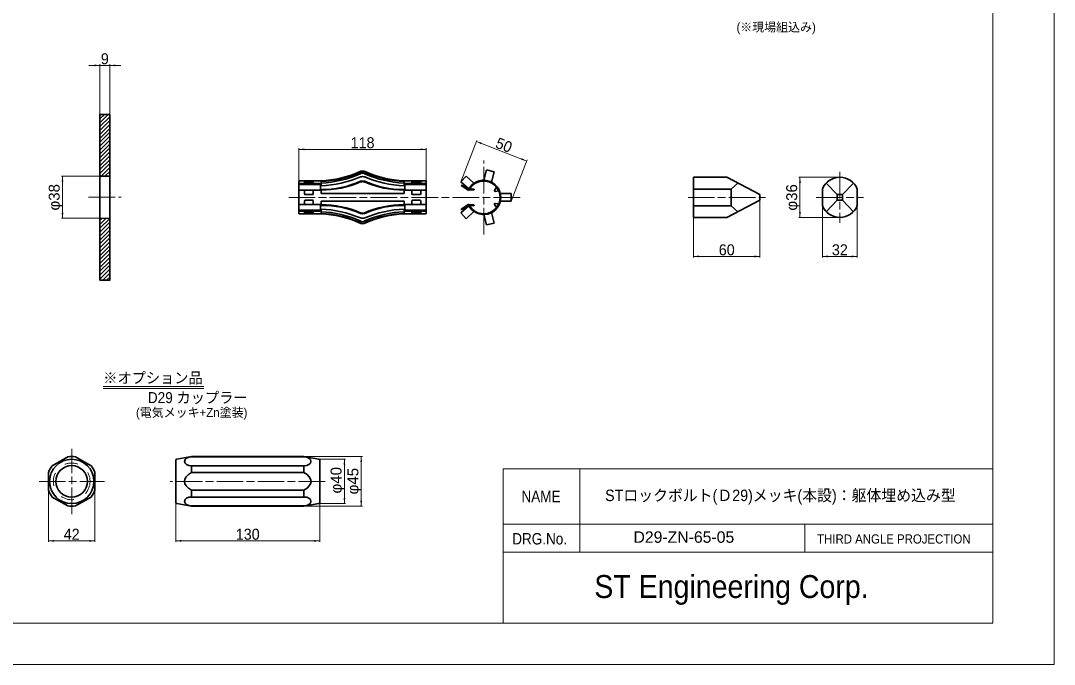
# Model space of a CAD drawing. Units: millimetres at full size, sheet at 1:2. Extents: x 1999 to 3681, y 931 to 2119.
# Drawn here: x 2747 to 3681, y 931 to 1513 of the extents above; entities that cross this region are included whole.
import ezdxf
from ezdxf.enums import TextEntityAlignment as Align

# ---------------------------------------------------------------- set-up
doc = ezdxf.new("R2010")
doc.units = ezdxf.units.MM
doc.header["$LTSCALE"] = 2
doc.linetypes.add('CHAIN', pattern=[18.5, 12, -1.5, 3.5, -1.5])
doc.linetypes.add('DASHED_SPACED', pattern=[12, 6, -6])
for name, color, linetype, lineweight in [('1外形線', 7, 'Continuous', 35), ('2細い実線', 3, 'Continuous', 20), ('3隠れ線', 2, 'DASHED_SPACED', 13), ('4中心線', 1, 'CHAIN', 15), ('6寸法線', 4, 'Continuous', 13), ('7 枠・タイトル', 7, 'Continuous', 13), ('Defpoints_2', 7, 'Continuous', 13)]:
    doc.layers.add(name, color=color, linetype=linetype, lineweight=lineweight)
doc.styles.add('ＭＳ Ｐゴシック', font='')
doc.styles.get('ＭＳ Ｐゴシック').set_extended_font_data('MS PGothic')
pattern_1 = [(45, (2240.954, 443.4), (-1.76777, 1.76777), [])]

# ---------------------------------------------------------------- blocks, each defined once
blk = doc.blocks.new('filled_arrow')
at = {"color": 0, "linetype": 'Continuous', "lineweight": -2}
blk.add_solid([(7.5, 1.25), (0, 0), (7.5, -1.25)], dxfattribs=at)

msp = doc.modelspace()

# ---------------------------------------------------------------- hatches: boundary and pattern name
at = {"layer": '2細い実線'}
h = msp.add_hatch(dxfattribs=at)
h.set_pattern_fill('USER', color=256, style=0, pattern_type=2)
h.set_pattern_definition(pattern_1)
h.paths.add_polyline_path([(2827.752, 1428.301), (2818.752, 1428.301), (2818.752, 1372.301), (2827.752, 1372.301)])
h = msp.add_hatch(dxfattribs=at)
h.set_pattern_fill('USER', color=256, style=0, pattern_type=2)
h.set_pattern_definition(pattern_1)
h.paths.add_polyline_path([(2827.752, 1334.253), (2818.752, 1334.301), (2818.752, 1278.301), (2827.752, 1278.301)])

# ---------------------------------------------------------------- linework, layer by layer
at = {"layer": '1外形線'}
for p, q in [((3053.36, 1375.814), (3053.261, 1375.756)), ((3054.26, 1374.614), (3053.864, 1374.383)), ((3058.256, 1374.383), (3057.86, 1374.614)), ((3058.859, 1375.756), (3058.76, 1375.814)), ((3168.085, 1378.078), (3165.744, 1368.712)), ((3168.085, 1378.078), (3174.876, 1376.38)), ((3174.876, 1376.38), (3172.535, 1367.014)), ((2818.752, 1372.301), (2827.752, 1372.301)), ((2998.56, 1367.714), (2998.56, 1338.714)), ((3018.56, 1368.214), (2999.06, 1368.214)), ((3017.209, 1365.714), (2999.36, 1365.714)), ((3017.128, 1364.914), (2999.36, 1364.914)), ((3003.56, 1368.214), (3003.56, 1365.714)), ((3011.56, 1366.714), (3003.56, 1366.714)), ((3011.56, 1368.214), (3011.56, 1365.714)), ((3018.022, 1364.914), (3018.022, 1359.714)), ((3018.56, 1367.714), (3018.56, 1363.722)), ((3018.56, 1367.714), (3018.56, 1364.914)), ((3018.644, 1366.216), (3018.56, 1366.212)), ((3018.56, 1364.914), (3018.56, 1363.722)), ((3093.56, 1368.214), (3113.06, 1368.214)), ((3093.56, 1367.714), (3093.56, 1363.722)), ((3094.098, 1364.914), (3094.098, 1359.714)), ((3094.36, 1365.714), (3112.76, 1365.714)), ((3094.36, 1364.914), (3112.76, 1364.914)), ((3100.56, 1368.214), (3100.56, 1365.714)), ((3100.56, 1366.714), (3108.56, 1366.714)), ((3108.56, 1368.214), (3108.56, 1365.714)), ((3113.56, 1367.714), (3113.56, 1338.714)), ((3149.557, 1372.489), (3144.837, 1367.32)), ((3144.837, 1367.32), (3151.966, 1360.811)), ((3145.533, 1364.403), (3145.149, 1363.817)), ((3151.998, 1359.326), (3145.149, 1363.817)), ((3151.716, 1360.348), (3145.533, 1364.403)), ((3149.557, 1372.489), (3156.686, 1365.98)), ((3355.056, 1371.364), (3385.056, 1371.364)), ((3355.056, 1371.364), (3355.056, 1353.214)), ((3385.056, 1371.364), (3415.056, 1355.714)), ((3395.056, 1366.148), (3389.056, 1360.714)), ((3474.919, 1366.148), (3484.717, 1355.714)), ((3499.516, 1366.148), (3489.717, 1355.714)), ((3018.56, 1359.714), (2998.56, 1359.714)), ((3003.56, 1358.914), (3003.56, 1356.514)), ((3010.76, 1359.714), (3004.36, 1359.714)), ((3010.76, 1355.714), (3004.36, 1355.714)), ((3011.56, 1358.914), (3011.56, 1356.514)), ((3018.56, 1360.414), (3018.56, 1359.714)), ((3018.56, 1359.714), (3018.56, 1356.714)), ((3018.56, 1356.714), (3093.56, 1356.714)), ((3093.56, 1360.414), (3093.56, 1359.714)), ((3093.56, 1359.714), (3113.56, 1359.714)), ((3093.56, 1359.714), (3093.56, 1356.714)), ((3100.56, 1358.914), (3100.56, 1356.514)), ((3101.36, 1359.714), (3107.76, 1359.714)), ((3101.36, 1355.714), (3107.76, 1355.714)), ((3108.56, 1358.914), (3108.56, 1356.514)), ((3152.688, 1359.965), (3156.533, 1359.957)), ((3152.689, 1360.665), (3156.534, 1360.657)), ((3177.041, 1362.45), (3175.263, 1359.507)), ((3175.762, 1358.652), (3179.094, 1359.013)), ((3180.577, 1356.714), (3190.231, 1356.714)), ((3190.231, 1356.714), (3190.231, 1349.714)), ((3355.056, 1360.714), (3389.056, 1360.714)), ((3389.056, 1360.714), (3389.056, 1353.214)), ((3415.056, 1355.714), (3415.056, 1353.214)), ((3471.417, 1360.714), (3471.417, 1345.728)), ((3487.217, 1355.714), (3484.717, 1355.714)), ((3484.717, 1355.714), (3484.717, 1353.214)), ((3487.217, 1355.714), (3489.717, 1355.714)), ((3489.717, 1355.714), (3489.717, 1353.214)), ((3503.017, 1360.714), (3503.017, 1345.728)), ((3018.56, 1346.714), (2998.56, 1346.714)), ((3003.56, 1347.514), (3003.56, 1349.914)), ((3010.76, 1350.714), (3004.36, 1350.714)), ((3010.76, 1346.714), (3004.36, 1346.714)), ((3011.56, 1347.514), (3011.56, 1349.914)), ((3018.022, 1341.514), (3018.022, 1346.714)), ((3018.56, 1349.714), (3093.56, 1349.714)), ((3018.56, 1349.714), (3018.56, 1346.014)), ((3093.56, 1349.714), (3093.56, 1346.014)), ((3093.56, 1346.714), (3113.56, 1346.714)), ((3094.098, 1341.514), (3094.098, 1346.714)), ((3100.56, 1347.514), (3100.56, 1349.914)), ((3101.36, 1350.714), (3107.76, 1350.714)), ((3101.36, 1346.714), (3107.76, 1346.714)), ((3108.56, 1347.514), (3108.56, 1349.914)), ((3144.837, 1339.108), (3151.966, 1345.617)), ((3151.998, 1347.102), (3145.149, 1342.611)), ((3151.716, 1346.08), (3145.533, 1342.025)), ((3152.688, 1346.463), (3156.533, 1346.471)), ((3152.689, 1345.763), (3156.534, 1345.771)), ((3177.041, 1343.978), (3175.263, 1346.921)), ((3175.762, 1347.776), (3179.094, 1347.415)), ((3180.577, 1349.714), (3190.231, 1349.714)), ((3355.056, 1335.064), (3355.056, 1353.214)), ((3355.056, 1345.714), (3389.056, 1345.714)), ((3385.056, 1335.064), (3415.056, 1350.714)), ((3389.056, 1345.714), (3389.056, 1353.214)), ((3395.056, 1340.281), (3389.056, 1345.714)), ((3415.056, 1350.714), (3415.056, 1353.214)), ((3474.919, 1340.281), (3484.717, 1350.714)), ((3484.717, 1350.714), (3484.717, 1353.214)), ((3487.217, 1350.714), (3484.717, 1350.714)), ((3487.217, 1350.714), (3489.717, 1350.714)), ((3489.717, 1350.714), (3489.717, 1353.214)), ((3499.516, 1340.281), (3489.717, 1350.714)), ((3018.56, 1338.214), (2999.06, 1338.214)), ((3017.177, 1341.514), (2999.36, 1341.514)), ((3017.307, 1340.714), (2999.36, 1340.714)), ((3003.56, 1340.714), (3003.56, 1338.214)), ((3011.56, 1339.714), (3003.56, 1339.714)), ((3011.56, 1340.714), (3011.56, 1338.214)), ((3018.56, 1342.706), (3018.56, 1338.714)), ((3093.56, 1342.706), (3093.56, 1338.714)), ((3093.56, 1338.214), (3113.06, 1338.214)), ((3094.36, 1341.514), (3112.76, 1341.514)), ((3094.36, 1340.714), (3112.76, 1340.714)), ((3100.56, 1340.714), (3100.56, 1338.214)), ((3100.56, 1339.714), (3108.56, 1339.714)), ((3108.56, 1340.714), (3108.56, 1338.214)), ((3149.557, 1333.939), (3144.837, 1339.108)), ((3145.533, 1342.025), (3145.149, 1342.611)), ((3149.557, 1333.939), (3156.686, 1340.448)), ((3168.085, 1328.35), (3165.744, 1337.716)), ((3174.876, 1330.048), (3172.535, 1339.414)), ((2818.752, 1334.301), (2827.752, 1334.253)), ((3054.26, 1331.814), (3053.864, 1332.045)), ((3058.256, 1332.045), (3057.86, 1331.814)), ((3168.085, 1328.35), (3174.876, 1330.048)), ((3355.056, 1335.064), (3385.056, 1335.064)), ((2789.804, 1118.658), (2775.813, 1110.58)), ((2810.804, 1110.58), (2796.813, 1118.658)), ((2887.326, 1115.593), (2887.326, 1077.272)), ((2888.153, 1116.578), (2901.505, 1118.933)), ((2901.505, 1118.933), (3003.148, 1118.933)), ((2901.505, 1118.658), (2952.326, 1118.658)), ((3003.148, 1118.658), (2952.326, 1118.658)), ((3016.5, 1116.578), (3003.148, 1118.933)), ((3017.326, 1115.593), (3017.326, 1077.272)), ((2772.308, 1104.51), (2772.308, 1088.355)), ((2814.308, 1088.355), (2814.308, 1104.51)), ((2901.505, 1110.58), (2901.505, 1104.51)), ((2901.505, 1110.58), (2952.326, 1110.58)), ((2901.505, 1104.51), (2952.326, 1104.51)), ((3003.148, 1110.58), (2952.326, 1110.58)), ((3003.148, 1104.51), (2952.326, 1104.51)), ((3003.148, 1110.58), (3003.148, 1104.51)), ((2901.505, 1082.285), (2901.505, 1088.355)), ((2901.505, 1088.355), (2952.326, 1088.355)), ((3003.148, 1088.355), (2952.326, 1088.355)), ((3003.148, 1082.285), (3003.148, 1088.355)), ((2775.813, 1082.285), (2789.804, 1074.207)), ((2796.813, 1074.207), (2810.804, 1082.285)), ((2888.153, 1076.287), (2901.505, 1073.933)), ((2901.505, 1082.285), (2952.326, 1082.285)), ((2901.505, 1074.207), (2952.326, 1074.207)), ((2901.505, 1073.933), (3003.148, 1073.933)), ((3003.148, 1082.285), (2952.326, 1082.285)), ((3003.148, 1074.207), (2952.326, 1074.207)), ((3016.5, 1076.287), (3003.148, 1073.933))]:
    msp.add_line(p, q, dxfattribs=at)
msp.add_lwpolyline([(2818.752, 1278.301), (2827.752, 1278.301), (2827.752, 1428.301), (2818.752, 1428.301)], close=True, dxfattribs=at)
for radius in [20, 14.2]:
    msp.add_circle((2793.308, 1096.433), radius, dxfattribs=at)
for centre, radius, start, end in [((3014.517, 1464.041), 95.912, 272.416, 293.6945), ((3014.517, 1464.041), 96.412, 272.416, 293.6945), ((3014.517, 1464.041), 97.912, 272.416, 293.6945), ((3056.06, 1372.214), 5, 53.1301, 126.8699), ((3056.06, 1372.214), 5, 53.1301, 126.8699), ((3056.06, 1372.214), 4.5, 53.1301, 126.8699), ((3056.06, 1372.214), 4.5, 53.1301, 126.8699), ((3056.06, 1372.214), 3, 53.1301, 126.8699), ((3056.06, 1372.214), 3, 53.1301, 126.8699), ((3097.603, 1464.041), 97.912, 246.3055, 267.584), ((3097.603, 1464.041), 96.412, 246.3055, 267.584), ((3097.603, 1464.041), 95.912, 246.3055, 267.584), ((2999.06, 1367.714), 0.5, 90, 180), ((2999.36, 1364.914), 0.8, 90, 180), ((2999.36, 1364.114), 0.8, 90, 180), ((3017.222, 1364.914), 0.8, 0, 90), ((3017.222, 1364.114), 0.8, 0, 90), ((3020.063, 1442.714), 82.813, 268.95342, 294.39429), ((3013.8, 1467.432), 103.82, 272.62782, 292.81684), ((3020.063, 1442.714), 82.313, 268.95342, 294.39429), ((3056.06, 1363.214), 8.754, 76.79325, 103.20675), ((3056.108, 1358.292), 9.676, 78.35898, 102.2162), ((3056.108, 1358.292), 9.176, 78.35898, 102.2162), ((3056.06, 1363.214), 4.754, 76.79325, 103.20675), ((3092.057, 1442.714), 82.813, 245.60571, 271.04658), ((3098.32, 1467.432), 103.82, 247.18316, 267.37218), ((3092.057, 1442.714), 82.313, 245.60571, 271.04658), ((3094.898, 1364.914), 0.8, 90, 180), ((3094.898, 1364.114), 0.8, 90, 180), ((3112.76, 1364.914), 0.8, 0, 90), ((3112.76, 1364.114), 0.8, 0, 90), ((3113.06, 1367.714), 0.5, 0, 90), ((3165.477, 1353.214), 15.5, 207.40198, 152.59802), ((3165.477, 1353.214), 14.8, 204.39036, 155.60964), ((3487.217, 1354.319), 17.045, 22.0361, 157.9639), ((3004.36, 1358.914), 0.8, 90, 180), ((3004.36, 1356.514), 0.8, 180, 270), ((3010.76, 1358.914), 0.8, 0, 90), ((3010.76, 1356.514), 0.8, 270, 0), ((3101.36, 1358.914), 0.8, 90, 180), ((3101.36, 1356.514), 0.8, 180, 270), ((3107.76, 1358.914), 0.8, 0, 90), ((3107.76, 1356.514), 0.8, 270, 0), ((3156.534, 1360.307), 0.35, 269.75713, 90), ((3175.638, 1359.153), 0.516, 136.6958, 283.91413), ((3004.36, 1349.914), 0.8, 90, 180), ((3004.36, 1347.514), 0.8, 180, 270), ((3010.76, 1349.914), 0.8, 0, 90), ((3010.76, 1347.514), 0.8, 270, 0), ((3020.063, 1263.714), 82.813, 65.60571, 91.04658), ((3020.063, 1263.714), 82.313, 65.60571, 91.04658), ((3092.057, 1263.714), 82.813, 88.95342, 114.39429), ((3092.057, 1263.714), 82.313, 88.95342, 114.39429), ((3101.36, 1349.914), 0.8, 90, 180), ((3101.36, 1347.514), 0.8, 180, 270), ((3107.76, 1349.914), 0.8, 0, 90), ((3107.76, 1347.514), 0.8, 270, 0), ((3156.534, 1346.121), 0.35, 270, 90.24287), ((3175.638, 1347.275), 0.516, 76.08587, 223.3042), ((3487.217, 1352.101), 17.037, 201.96792, 338.03208), ((2999.36, 1342.314), 0.8, 180, 270), ((2999.36, 1341.514), 0.8, 180, 270), ((2999.06, 1338.714), 0.5, 180, 270), ((3017.222, 1342.314), 0.8, 270, 0), ((3017.222, 1341.514), 0.8, 270, 0), ((3013.8, 1238.996), 103.82, 67.18316, 87.37218), ((3014.517, 1242.387), 95.912, 66.3055, 87.584), ((3014.517, 1242.387), 96.412, 66.3055, 87.584), ((3014.517, 1242.387), 97.912, 66.3055, 87.584), ((3056.108, 1348.136), 9.676, 257.7838, 281.64102), ((3056.108, 1348.136), 9.176, 257.7838, 281.64102), ((3098.32, 1238.996), 103.82, 92.62782, 112.81684), ((3097.603, 1242.387), 97.912, 92.416, 113.6945), ((3097.603, 1242.387), 96.412, 92.416, 113.6945), ((3097.603, 1242.387), 95.912, 92.416, 113.6945), ((3094.898, 1342.314), 0.8, 180, 270), ((3094.898, 1341.514), 0.8, 180, 270), ((3112.76, 1342.314), 0.8, 270, 0), ((3112.76, 1341.514), 0.8, 270, 0), ((3113.06, 1338.714), 0.5, 270, 0), ((3056.06, 1334.214), 5, 233.1301, 306.8699), ((3056.06, 1334.214), 4.5, 233.1301, 306.8699), ((3056.06, 1343.214), 8.754, 256.79325, 283.20675), ((3056.06, 1334.214), 3, 233.1301, 306.8699), ((2793.308, 1096.433), 22.5, 81.03947, 98.96053), ((2888.326, 1115.593), 1, 100, 180), ((3016.326, 1115.593), 1, 0, 80), ((2793.308, 1096.433), 22.5, 141.03947, 158.96053), ((2793.308, 1096.433), 22.5, 21.03947, 38.96053), ((2793.308, 1096.433), 22.5, 201.03947, 218.96053), ((2793.308, 1096.433), 22.5, 321.03947, 338.96053), ((2793.308, 1096.433), 22.5, 261.03947, 278.96053), ((2888.326, 1077.272), 1, 180, 260), ((3016.326, 1077.272), 1, 280, 0)]:
    msp.add_arc(centre, radius, start, end, dxfattribs=at)
for centre, major_axis, ratio, start_param, end_param in [((2901.505, 1114.619), (6.294, 0.178), 0.641322, 1.5526514, 4.694244), ((3003.148, 1114.619), (-6.294, 0.178), 0.641322, 1.5889413, 4.7305339), ((2933.636, 1096.433), (38.495, 0), 0.381029, 2.5583758, 3.7248095), ((2971.016, 1096.433), (38.524, 0), 0.380081, 5.6988227, 6.8675479), ((2901.505, 1078.246), (6.294, -0.178), 0.641322, 1.5889413, 4.7305339), ((3003.148, 1078.246), (-6.294, -0.178), 0.641322, 1.5526514, 4.694244)]:
    msp.add_ellipse(centre, major_axis=major_axis, ratio=ratio, start_param=start_param, end_param=end_param, dxfattribs=at)
at = {"layer": '3隠れ線'}
msp.add_circle((2793.308, 1096.433), 16.6, dxfattribs=at)
at = {"layer": '4中心線'}
for p, q in [((3165.477, 1319.74), (3165.477, 1386.689)), ((3487.217, 1376.326), (3487.217, 1330.103)), ((2808.526, 1353.301), (2837.979, 1353.301)), ((2989.341, 1353.214), (3199.358, 1353.214)), ((3350.056, 1353.214), (3420.056, 1353.214)), ((3465.967, 1353.214), (3508.467, 1353.214)), ((2793.308, 1066.917), (2793.308, 1125.948)), ((2763.793, 1096.433), (2822.824, 1096.433)), ((3022.326, 1096.433), (2882.326, 1096.433))]:
    msp.add_line(p, q, dxfattribs=at)
at = {"layer": '6寸法線'}
for p, q in [((2808.752, 1472.561), (2837.752, 1472.561)), ((2818.752, 1428.363), (2818.752, 1473.561)), ((2827.752, 1428.363), (2827.752, 1473.561)), ((3144.86, 1367.379), (3159.31, 1404.637)), ((3158.948, 1403.704), (3204.342, 1386.098)), ((2998.56, 1367.777), (2998.56, 1397.649)), ((2998.56, 1396.649), (3113.56, 1396.649)), ((3113.56, 1367.777), (3113.56, 1397.649)), ((3190.254, 1349.773), (3204.704, 1387.031)), ((2818.69, 1372.301), (2783.983, 1372.301)), ((2784.983, 1372.301), (2784.983, 1334.301)), ((3487.155, 1371.364), (3450.217, 1371.364)), ((3451.217, 1371.364), (3451.217, 1335.064)), ((3415.056, 1350.652), (3415.056, 1298.82)), ((3471.417, 1345.652), (3471.417, 1298.82)), ((3503.017, 1345.666), (3503.017, 1298.82)), ((3355.056, 1337.202), (3355.056, 1298.82)), ((2818.69, 1334.301), (2783.983, 1334.301)), ((3487.155, 1335.064), (3450.217, 1335.064)), ((3355.056, 1299.82), (3415.056, 1299.82)), ((3471.417, 1299.82), (3503.017, 1299.82)), ((3003.211, 1118.933), (3055.86, 1118.933)), ((3017.389, 1116.433), (3040.647, 1116.433)), ((3039.647, 1116.433), (3039.647, 1076.433)), ((3054.86, 1118.933), (3054.86, 1073.933)), ((2772.308, 1088.292), (2772.308, 1041.622)), ((2814.308, 1088.292), (2814.308, 1041.622)), ((2887.326, 1077.209), (2887.326, 1041.622)), ((3003.211, 1073.933), (3055.86, 1073.933)), ((3017.326, 1077.209), (3017.326, 1041.622)), ((3017.389, 1076.433), (3040.647, 1076.433)), ((2772.308, 1042.622), (2814.308, 1042.622)), ((2887.326, 1042.622), (3017.326, 1042.622))]:
    msp.add_line(p, q, dxfattribs=at)
at = {"layer": '7 枠・タイトル'}
for p, q in [((3625.321, 2081.75), (3625.321, 968.196)), ((2821.868, 1182.262), (2912.694, 1182.262)), ((2821.868, 1180.262), (2912.699, 1180.262)), ((3183.003, 1107.893), (3183.003, 968.197)), ((3183.003, 1107.893), (3625.321, 1107.893)), ((3252.374, 1107.893), (3252.374, 1032.441)), ((3183.003, 1057.591), (3625.321, 1057.591)), ((3455.452, 1057.591), (3455.452, 1032.441)), ((3183.003, 1032.441), (3625.321, 1032.441)), ((3625.321, 968.197), (2054.625, 968.197))]:
    msp.add_line(p, q, dxfattribs=at)
at = {"layer": 'Defpoints_2'}
msp.add_lwpolyline([(1998.973, 930.974), (3680.973, 930.974), (3680.973, 2118.974), (1998.973, 2118.974)], close=True, dxfattribs=at)

# ---------------------------------------------------------------- block references
at = {"layer": '6寸法線', "xscale": 0.667, "yscale": 0.667}
for p, rotation in [((2818.752, 1472.561), 180), ((3158.948, 1403.704), 338.8), ((3113.56, 1396.649), 180), ((3204.342, 1386.098), 158.8), ((2784.983, 1372.301), 270), ((3451.217, 1371.364), 270), ((2784.983, 1334.301), 90), ((3451.217, 1335.064), 90), ((3415.056, 1299.82), 180), ((3503.017, 1299.82), 180), ((3039.647, 1116.433), 270), ((3054.86, 1118.933), 270), ((3039.647, 1076.433), 90), ((3054.86, 1073.933), 90), ((2814.308, 1042.622), 180), ((3017.326, 1042.622), 180)]:
    msp.add_blockref('filled_arrow', p, dxfattribs=dict(at, rotation=rotation))
for p in [(2827.752, 1472.561), (2998.56, 1396.649), (3355.056, 1299.82), (3471.417, 1299.82), (2772.308, 1042.622), (2887.326, 1042.622)]:
    msp.add_blockref('filled_arrow', p, dxfattribs=at)

# ---------------------------------------------------------------- texts
at = {"layer": '6寸法線', "style": 'ＭＳ Ｐゴシック'}
for s, p in [('9', (2823.252, 1478.561)), ('118', (3056.06, 1402.649)), ('60', (3385.056, 1305.82)), ('32', (3487.217, 1305.82)), ('42', (2793.308, 1048.622)), ('130', (2952.326, 1048.622))]:
    msp.add_text(s, height=9.897, dxfattribs=at).set_placement(p, align=Align.MIDDLE_CENTER)
msp.add_text('50', height=9.897, rotation=338.801, dxfattribs=at).set_placement((3183.815, 1400.495), align=Align.MIDDLE_CENTER)
at = {"layer": '6寸法線', "style": 'ＭＳ Ｐゴシック', "width": 1.05}
for s, p in [('φ38', (2777.478, 1353.301)), ('φ36', (3443.711, 1353.214)), ('φ40', (3032.141, 1097.433)), ('φ45', (3047.354, 1096.631))]:
    msp.add_text(s, height=9.897, rotation=90, dxfattribs=at).set_placement(p, align=Align.MIDDLE_CENTER)
at = {"layer": '7 枠・タイトル', "style": 'ＭＳ Ｐゴシック'}
for s, p in [('(※現場組込み)', (3393.846, 1500.798)), ('(電気メッキ+Zn塗装)', (2851.359, 1152.359))]:
    msp.add_text(s, height=7.918, dxfattribs=at).set_placement(p, align=Align.BOTTOM_LEFT)
for s, height, width, p in [('※オプション品', 9.897, 0.95, (2821.845, 1182.097)), ('D29 カップラー', 9.897, 0.95, (2862.071, 1164.263)), ('NAME', 10.37, 0.9, (3199.626, 1074.5)), ('STロックボルト(Ｄ29)メッキ(本設)：躯体埋め込み型', 10.37, 0.95, (3275.173, 1075.481)), ('DRG.No.', 10.37, 0.9, (3191.287, 1036.232)), ('D29-ZN-65-05', 10.37, 1.05, (3300.787, 1037.776)), ('THIRD ANGLE PROJECTION', 8.297, 0.95, (3466.703, 1037.721)), ('ST Engineering Corp.', 20.74, 0.95, (3265.397, 984.728))]:
    msp.add_text(s, height=height, dxfattribs=dict(at, width=width)).set_placement(p, align=Align.BOTTOM_LEFT)

doc.saveas('drawing.dxf')
